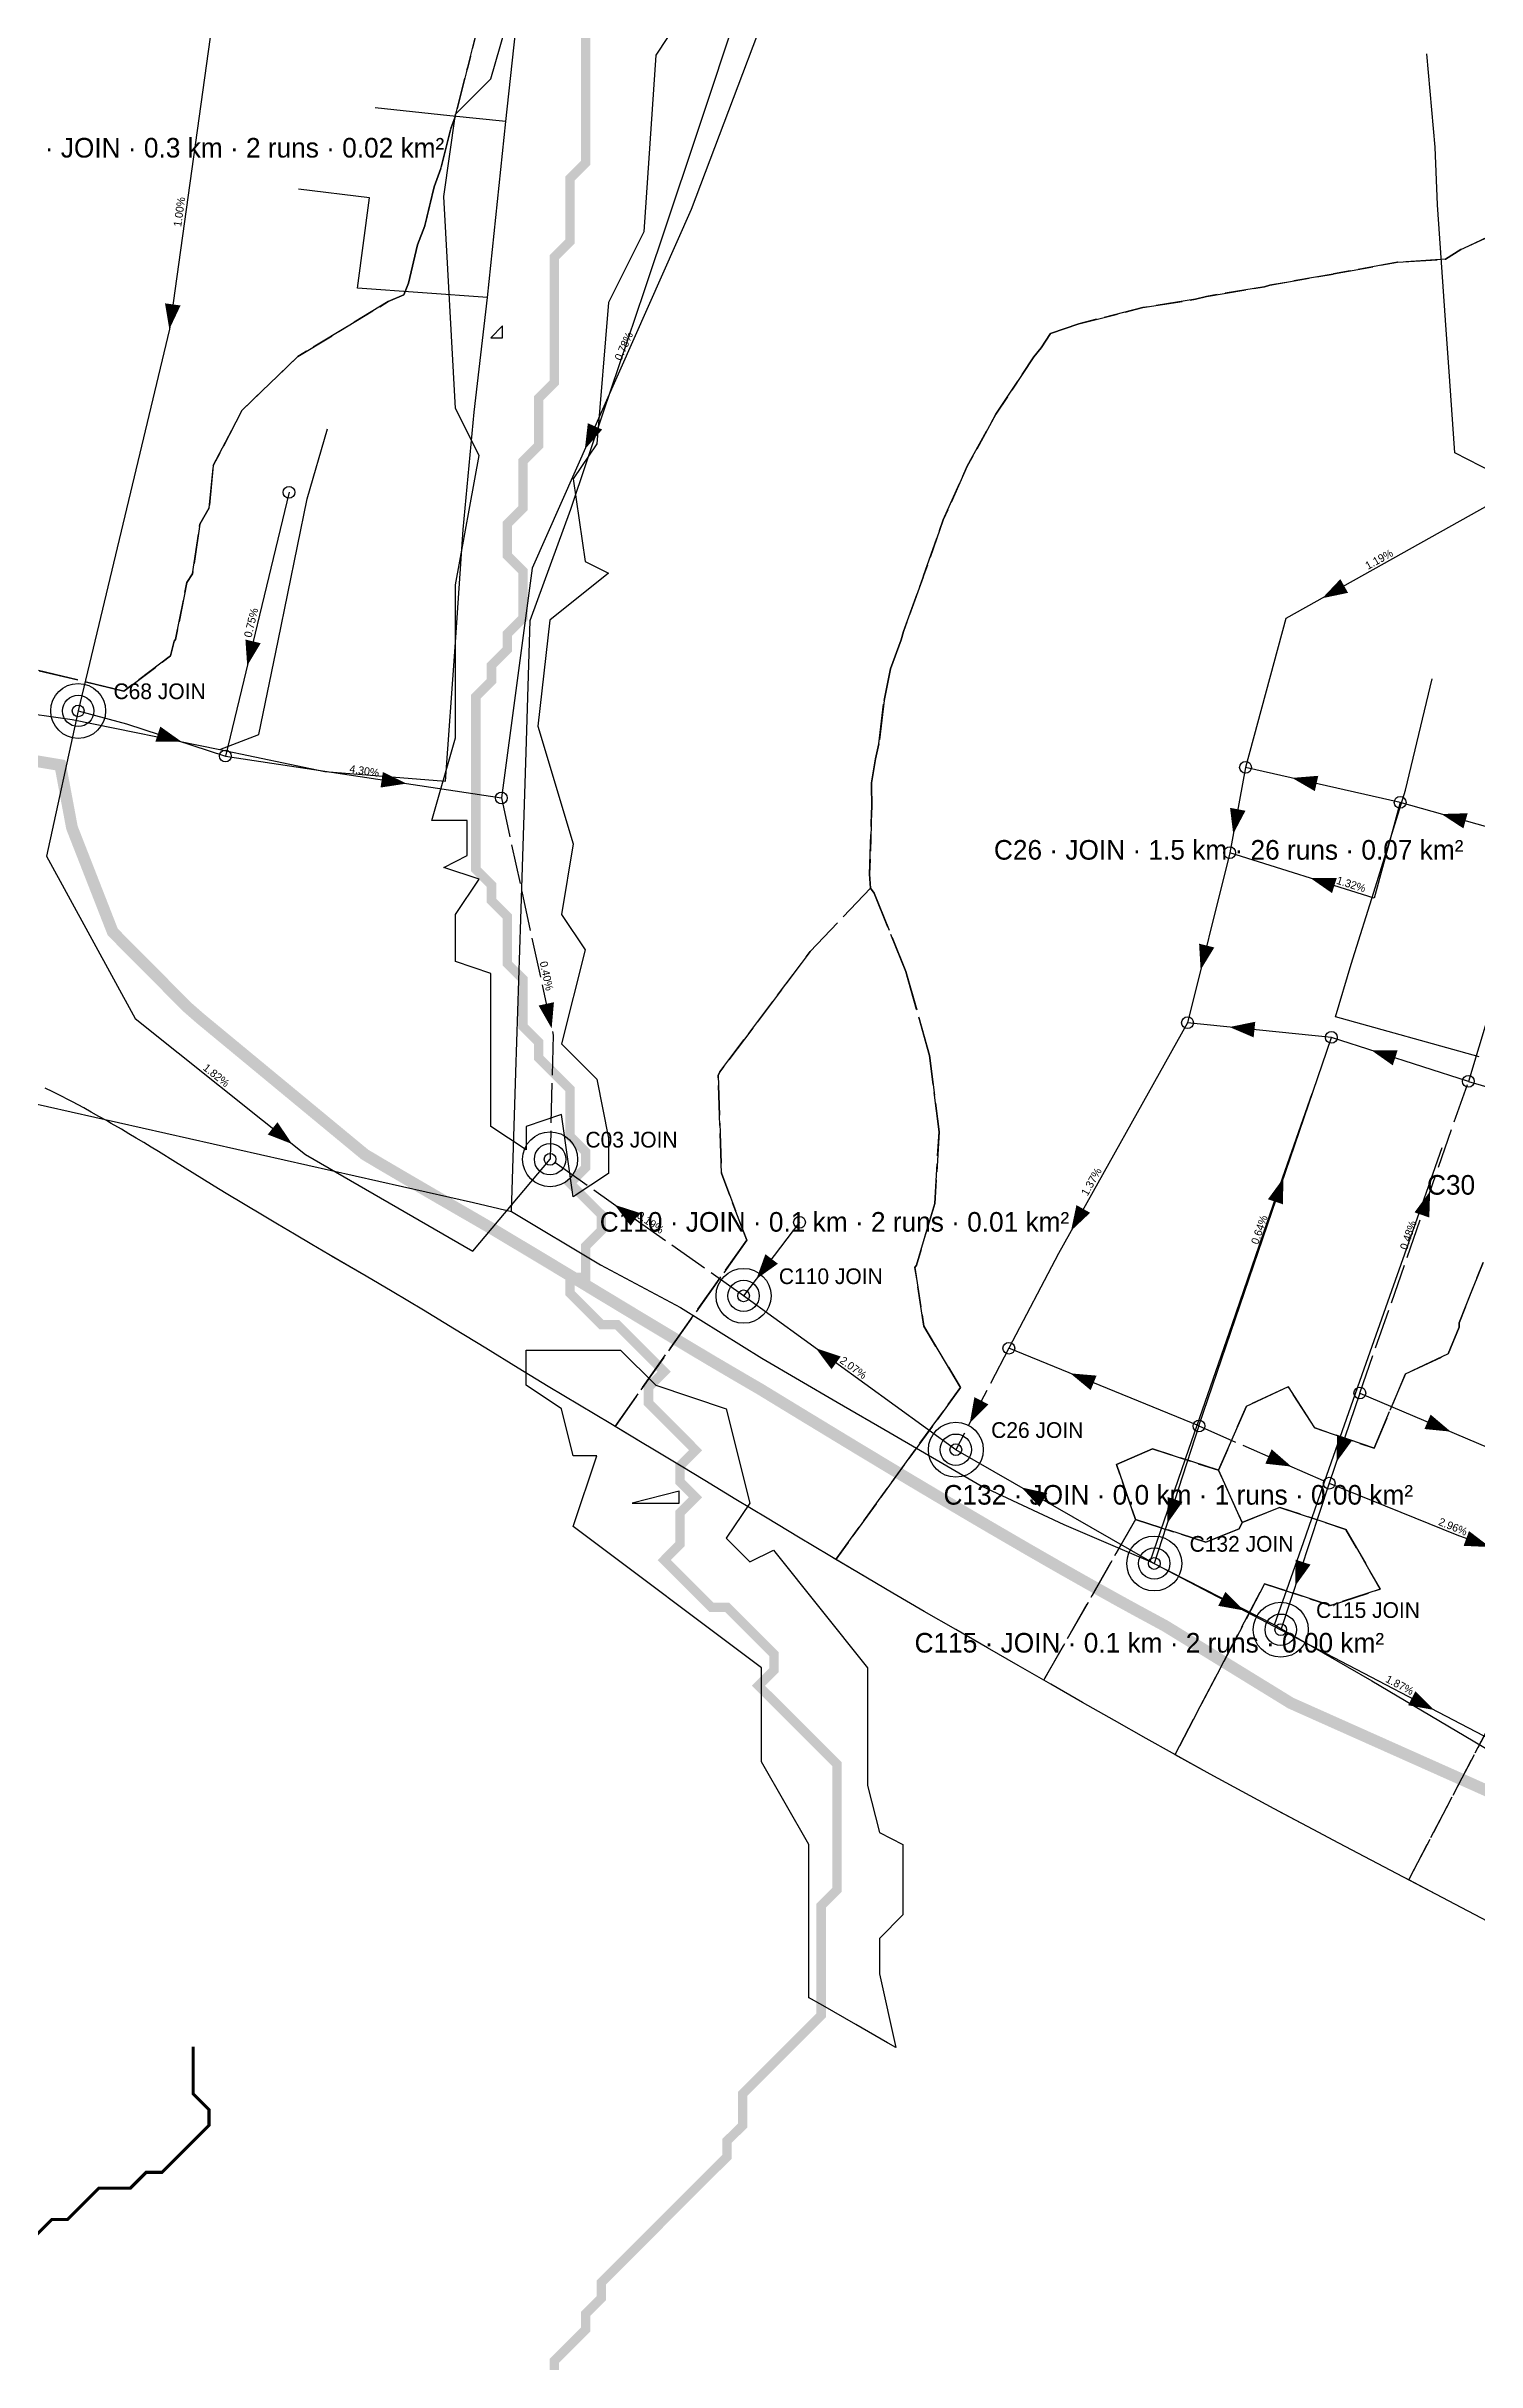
# Model space of a CAD drawing. Header units: metres. Extents: x 442821 to 452274, y 2561971 to 2571293.
# Drawn here: x 450447 to 450811, y 2567172 to 2567762 of the extents above; entities that cross this region are included whole.
import ezdxf
from ezdxf.enums import TextEntityAlignment as Align

# ---------------------------------------------------------------- set-up
doc = ezdxf.new("R2010")
doc.units = ezdxf.units.M
doc.header["$LTSCALE"] = 8
doc.linetypes.add('DASHED', pattern=[1.524, 1.27, -0.254])
for name, color, linetype in [('A_ARROWS', 7, 'Continuous'), ('A_BUILT_2006', 252, 'Continuous'), ('A_CATCH_LABEL', 7, 'Continuous'), ('A_CATCHMENTS', 7, 'Continuous'), ('A_ENVELOPE', 3, 'Continuous'), ('A_GRADIENT', 8, 'Continuous'), ('A_JUNCTIONS', 8, 'Continuous'), ('A_MAIN_PIPE', 5, 'Continuous'), ('A_OUTLET_LABEL', 7, 'Continuous'), ('A_OUTLETS', 7, 'Continuous'), ('A_RUNS', 7, 'Continuous'), ('A_STREAMS', 5, 'Continuous'), ('A_WADI', 4, 'Continuous')]:
    doc.layers.add(name, color=color, linetype=linetype)

msp = doc.modelspace()

# ---------------------------------------------------------------- linework, layer by layer
at = {"layer": 'A_ARROWS', "color": 4}
for points in [[(450477.87, 2567690.17), (450476.77, 2567696.78), (450480.73, 2567696.23)], [(450732.18, 2567385.82), (450732.26, 2567392.52), (450736.06, 2567391.29)]]:
    msp.add_solid(points, dxfattribs=at)
at = {"layer": 'A_ARROWS', "color": 2}
for points in [[(450583.75, 2567659.57), (450584.51, 2567666.23), (450588.17, 2567664.61)], [(450497.71, 2567604.4), (450497.26, 2567611.09), (450501.15, 2567610.15)], [(450481.03, 2567585.02), (450474.33, 2567585.1), (450475.57, 2567588.9)], [(450538.32, 2567574.38), (450531.69, 2567573.37), (450532.29, 2567577.32)], [(450575.29, 2567511.98), (450571.97, 2567517.8), (450575.88, 2567518.65)], [(450509.18, 2567482.5), (450502.94, 2567484.94), (450505.43, 2567488.06)], [(450591.35, 2567467), (450597.73, 2567464.95), (450595.42, 2567461.68)], [(450764.77, 2567369.86), (450764.88, 2567376.56), (450768.68, 2567375.31)], [(450751.74, 2567363.62), (450745.14, 2567364.81), (450747, 2567368.36)]]:
    msp.add_solid(points, dxfattribs=at)
at = {"layer": 'A_ARROWS', "color": 3}
for points in [[(450771.67, 2567621.62), (450776.28, 2567626.49), (450778.23, 2567623)], [(450763.97, 2567575.82), (450770.65, 2567576.36), (450769.77, 2567572.46)], [(450748.97, 2567561.53), (450748.17, 2567568.19), (450752.1, 2567567.46)], [(450802.02, 2567566.62), (450808.72, 2567566.81), (450807.63, 2567562.96)], [(450768.65, 2567550.29), (450775.35, 2567550.27), (450774.15, 2567546.46)], [(450740.67, 2567526.88), (450740.28, 2567533.57), (450744.16, 2567532.61)], [(450748.02, 2567512.33), (450754.59, 2567513.67), (450754.18, 2567509.69)], [(450784.15, 2567506.42), (450790.86, 2567506.37), (450789.64, 2567502.56)], [(450761.79, 2567473.85), (450761.62, 2567467.15), (450757.83, 2567468.44)], [(450799.16, 2567470.48), (450798.94, 2567463.78), (450795.17, 2567465.09)], [(450707.64, 2567460.38), (450709.02, 2567466.94), (450712.51, 2567464.99)], [(450707.48, 2567424.05), (450714.16, 2567423.48), (450712.65, 2567419.78)], [(450681.84, 2567411.4), (450683.03, 2567418), (450686.58, 2567416.15)], [(450695.04, 2567394.98), (450701.59, 2567393.52), (450699.59, 2567390.05)]]:
    msp.add_solid(points, dxfattribs=at)
at = {"layer": 'A_ARROWS', "color": 1}
for points in [[(450627.48, 2567448.12), (450629.76, 2567454.43), (450632.95, 2567452)], [(450642.6, 2567430.48), (450648.95, 2567428.34), (450646.61, 2567425.1)], [(450804.39, 2567409.21), (450797.71, 2567409.87), (450799.28, 2567413.55)], [(450763.83, 2567400.29), (450757.16, 2567401.03), (450758.77, 2567404.69)], [(450775.28, 2567401.46), (450775.44, 2567408.17), (450779.23, 2567406.88)], [(450814.39, 2567379.79), (450807.69, 2567380.1), (450809.06, 2567383.86)], [(450800.14, 2567338.27), (450793.55, 2567339.46), (450795.4, 2567343.01)]]:
    msp.add_solid(points, dxfattribs=at)
at = {"layer": 'A_BUILT_2006', "color": 252}
for points in [[(450614.05, 2567745.25), (450629.43, 2567791.63)], [(450563.62, 2567743.16), (450567.33, 2567777.62)], [(450800.43, 2567736.58), (450798.34, 2567760.36)], [(450549.31, 2567744.55), (450530.33, 2567746.64)], [(450563.62, 2567743.16), (450549.31, 2567744.55)], [(450558.96, 2567698.29), (450563.62, 2567743.16)], [(450598.92, 2567700.09), (450611.52, 2567737.63), (450614.05, 2567745.25)], [(448909.88, 2567734.52), (449242.47, 2567681.75), (449797.56, 2567563.21), (450151.84, 2567525.63), (450277.59, 2567501.59), (450351.46, 2567477.13), (450410.56, 2567500.21), (450555.37, 2567467.62), (450565.02, 2567465.34)], [(450801.04, 2567721.92), (450800.43, 2567736.58)], [(450528.87, 2567723.69), (450510.81, 2567725.91)], [(450525.82, 2567700.67), (450528.87, 2567723.69)], [(450803.06, 2567692.45), (450801.04, 2567721.92)], [(450558.96, 2567698.29), (450525.82, 2567700.67)], [(450588.34, 2567668.59), (450598.92, 2567700.09)], [(450555.58, 2567669.02), (450558.96, 2567698.29)], [(450804.14, 2567676.97), (450803.06, 2567692.45)], [(450805.42, 2567658.65), (450804.14, 2567676.97)], [(450513.02, 2567646.95), (450518.18, 2567664.83)], [(450552.74, 2567639.11), (450555.58, 2567669.02)], [(450580.2, 2567644.33), (450588.34, 2567668.59)], [(450825.32, 2567648.46), (450805.42, 2567658.65)], [(450505.6, 2567610.77), (450513.02, 2567646.95)], [(450569.85, 2567615.93), (450580.2, 2567644.33)], [(450550.71, 2567609.16), (450552.74, 2567639.11)], [(450500.66, 2567586.85), (450505.6, 2567610.77)], [(450568.77, 2567582.35), (450569.85, 2567615.93)], [(450548.24, 2567574.99), (450550.71, 2567609.16)], [(450792.89, 2567572.73), (450799.64, 2567601.11)], [(450406.37, 2567597.31), (450453.15, 2567590.74)], [(450453.15, 2567590.74), (450490.76, 2567583.09)], [(450490.76, 2567583.09), (450500.66, 2567586.85)], [(450490.76, 2567583.09), (450517.51, 2567577.44)], [(450567.41, 2567539.8), (450568.77, 2567582.35)], [(450517.51, 2567577.44), (450548.24, 2567574.99)], [(450785.24, 2567548.02), (450792.89, 2567572.73), (450792.89, 2567572.73)], [(450779.03, 2567528.39), (450785.24, 2567548.02)], [(450566.16, 2567500.71), (450567.41, 2567539.8)], [(450775, 2567514.96), (450779.03, 2567528.39)], [(450811.62, 2567504.75), (450775, 2567514.96)], [(450565.02, 2567465.34), (450566.16, 2567500.71)], [(450761.63, 2567474.08), (450761.63, 2567474.08), (450769.09, 2567495.42)], [(450793.64, 2567457.17), (450802.2, 2567481.61)], [(450756.71, 2567459.76), (450761.63, 2567474.08)], [(450565.02, 2567465.34), (450587.75, 2567451.76)], [(450748.72, 2567436.55), (450756.71, 2567459.76)], [(450789.38, 2567445.21), (450793.64, 2567457.17)], [(450587.75, 2567451.76), (450608.13, 2567440.84)], [(450782.33, 2567425.21), (450789.38, 2567445.21)], [(450608.13, 2567440.84), (450628.82, 2567427.9)], [(450737.7, 2567404.73), (450748.72, 2567436.55)], [(450628.82, 2567427.9), (450648.03, 2567416.74)], [(450773.4, 2567399.85), (450782.33, 2567425.21)], [(450648.03, 2567416.74), (450661.59, 2567408.87)], [(450661.59, 2567408.87), (450684.78, 2567395.35)], [(450727.8, 2567376.11), (450737.7, 2567404.73)], [(450766.87, 2567380.95), (450773.4, 2567399.85)], [(450684.78, 2567395.35), (450705.81, 2567385.5)], [(450705.81, 2567385.5), (450727.8, 2567376.11)], [(450759.5, 2567359.94), (450766.87, 2567380.95)], [(450727.8, 2567376.11), (450759.5, 2567359.94)], [(450759.5, 2567359.94), (450784.33, 2567345.73)], [(450784.33, 2567345.73), (450818.87, 2567325.23)]]:
    msp.add_lwpolyline(points, dxfattribs=at)
at = {"layer": 'A_CATCHMENTS', "color": 2, "linetype": 'DASHED'}
for points in [[(450397.23, 2567614.47), (450466.31, 2567597.97), (450478.2, 2567606.94), (450479.13, 2567610.64), (450479.48, 2567611.13), (450482.35, 2567625.59), (450483.81, 2567627.86), (450485.66, 2567640.53), (450488.05, 2567644.63), (450489.08, 2567655.44), (450496.34, 2567669.43), (450510.65, 2567683.26), (450533.65, 2567697.25), (450537.66, 2567698.98), (450538.79, 2567701.96), (450541.09, 2567711.66), (450542.94, 2567716.56), (450545.34, 2567726.51), (450547.09, 2567731.17), (450549.59, 2567741.36), (450550.71, 2567744.35), (450553.65, 2567756.23), (450553.92, 2567756.96), (450557.59, 2567771.64)], [(450818.31, 2567715.74), (450807.01, 2567710.51), (450803.11, 2567708.05), (450790.8, 2567707.26), (450774.53, 2567704.26), (450774.44, 2567704.23), (450758.28, 2567701.41), (450756.92, 2567701.02), (450742.13, 2567698.56), (450739.4, 2567697.83), (450725.97, 2567695.69), (450709.61, 2567691.56), (450702.39, 2567689.09), (450700.02, 2567685.48), (450698.17, 2567683.11), (450688.5, 2567668.51), (450681.22, 2567655.29), (450675.08, 2567641.56), (450670.08, 2567627.34), (450669.98, 2567626.96), (450664.97, 2567613.15), (450664.39, 2567611.02), (450661.63, 2567603.64), (450660.01, 2567595.59), (450658.7, 2567584.51), (450657.79, 2567580.72), (450656.82, 2567574.57), (450656.87, 2567567.91), (450656.8, 2567567.32), (450656.33, 2567551.27), (450656.53, 2567547.76), (450641.19, 2567531.54), (450618.18, 2567500.95), (450617.7, 2567499.99), (450618.55, 2567475.05), (450624.99, 2567458.01), (450591.44, 2567410.5), (450590.35, 2567411.15), (450582.37, 2567415.94), (450574.4, 2567420.75), (450566.78, 2567425.38), (450558.51, 2567430.45), (450550.57, 2567435.31), (450542.62, 2567440.16), (450534.64, 2567444.95), (450528.02, 2567448.86), (450518.52, 2567454.33), (450514.15, 2567456.92), (450509.8, 2567459.51), (450505.44, 2567462.1), (450502.01, 2567464.14), (450496.73, 2567467.29), (450492.38, 2567469.9), (450489.26, 2567471.8), (450483.72, 2567475.22), (450479.41, 2567477.91), (450475.12, 2567480.61), (450473.23, 2567481.75), (450471.34, 2567482.89), (450469.44, 2567484.02), (450467.55, 2567485.14), (450465.65, 2567486.26), (450463.03, 2567487.78), (450461.83, 2567488.48), (450459.91, 2567489.56), (450457.98, 2567490.64), (450456.05, 2567491.7), (450453.17, 2567493.25), (450452.16, 2567493.78), (450450.2, 2567494.8), (450448.22, 2567495.78), (450446.22, 2567496.71)], [(450817.07, 2567282.66), (450808.84, 2567287), (450800.6, 2567291.33), (450793.69, 2567294.96), (450816.03, 2567337.61)]]:
    msp.add_lwpolyline(points, dxfattribs=at)
at = {"layer": 'A_CATCHMENTS', "color": 4, "linetype": 'DASHED'}
msp.add_lwpolyline([(450557.59, 2567771.64), (450553.92, 2567756.96), (450553.65, 2567756.23), (450550.71, 2567744.35), (450549.59, 2567741.36), (450547.09, 2567731.17), (450545.34, 2567726.51), (450542.94, 2567716.56), (450541.09, 2567711.66), (450538.79, 2567701.96), (450537.66, 2567698.98), (450533.65, 2567697.25), (450510.65, 2567683.26), (450496.34, 2567669.43), (450489.08, 2567655.44), (450488.05, 2567644.63), (450485.66, 2567640.53), (450483.81, 2567627.86), (450482.35, 2567625.59), (450479.48, 2567611.13), (450479.13, 2567610.64), (450478.2, 2567606.94), (450466.31, 2567597.97), (450397.23, 2567614.47)], dxfattribs=at)
at = {"layer": 'A_CATCHMENTS', "color": 3, "linetype": 'DASHED'}
msp.add_lwpolyline([(450812.65, 2567452.35), (450806.51, 2567436.96), (450806.58, 2567435.82), (450803.77, 2567429), (450792.88, 2567423.9), (450784.85, 2567405), (450769.73, 2567410.14), (450762.99, 2567420.62), (450752.39, 2567415.73), (450745.19, 2567399.36), (450728.44, 2567404.81), (450719.21, 2567400.81), (450724.09, 2567386.84), (450700.69, 2567345.88), (450694.19, 2567349.62), (450686.39, 2567354.1), (450678.32, 2567358.74), (450670.26, 2567363.39), (450662.21, 2567368.07), (450651.61, 2567374.29), (450647.69, 2567376.62), (450679.46, 2567420.45), (450670.17, 2567436.09), (450667.86, 2567451.05), (450668.23, 2567451.67), (450668.23, 2567451.67), (450672.91, 2567467.32), (450674.03, 2567485.59), (450671.57, 2567505.05), (450665.57, 2567526.48), (450657.44, 2567546.45), (450656.53, 2567547.76), (450656.33, 2567551.27), (450656.8, 2567567.32), (450656.87, 2567567.91), (450656.82, 2567574.57), (450657.79, 2567580.72), (450658.7, 2567584.51), (450660.01, 2567595.59), (450661.63, 2567603.64), (450664.39, 2567611.02), (450664.97, 2567613.15), (450669.98, 2567626.96), (450670.08, 2567627.34), (450675.08, 2567641.56), (450681.22, 2567655.29), (450688.5, 2567668.51), (450698.17, 2567683.11), (450700.02, 2567685.48), (450702.39, 2567689.09), (450709.61, 2567691.56), (450725.97, 2567695.69), (450739.4, 2567697.83), (450742.13, 2567698.56), (450756.92, 2567701.02), (450758.28, 2567701.41), (450774.44, 2567704.23), (450774.53, 2567704.26), (450790.8, 2567707.26), (450803.11, 2567708.05), (450807.01, 2567710.51), (450818.31, 2567715.74)], dxfattribs=at)
at = {"layer": 'A_CATCHMENTS', "color": 1, "linetype": 'DASHED'}
msp.add_lwpolyline([(450624.99, 2567458.01), (450618.55, 2567475.05), (450617.7, 2567499.99), (450618.18, 2567500.95), (450641.19, 2567531.54), (450656.53, 2567547.76), (450657.44, 2567546.45), (450665.57, 2567526.48), (450671.57, 2567505.05), (450674.03, 2567485.59), (450672.91, 2567467.32), (450668.23, 2567451.67), (450667.86, 2567451.05), (450670.17, 2567436.09), (450679.46, 2567420.45), (450647.69, 2567376.62), (450646.17, 2567377.52), (450638.19, 2567382.3), (450630.21, 2567387.11), (450622.25, 2567391.93), (450614.29, 2567396.75), (450608.27, 2567400.38), (450601.06, 2567404.72), (450598.34, 2567406.36), (450591.44, 2567410.5), (450624.99, 2567458.01)], close=True, dxfattribs=at)
msp.add_lwpolyline([(450816.03, 2567337.61), (450793.69, 2567294.96), (450792.36, 2567295.66), (450784.11, 2567299.98), (450775.88, 2567304.32), (450769.33, 2567307.79), (450759.44, 2567313.07), (450751.24, 2567317.49), (450743.07, 2567321.94), (450734.14, 2567326.88), (450756.96, 2567370.44), (450773.75, 2567364.89), (450786.42, 2567369.03), (450777.68, 2567384.3), (450777.68, 2567384.3), (450760.82, 2567389.88), (450751.29, 2567386.06), (450745.19, 2567399.36), (450752.39, 2567415.73), (450762.99, 2567420.62), (450769.73, 2567410.14), (450784.85, 2567405), (450792.88, 2567423.9), (450803.77, 2567429), (450806.58, 2567435.82), (450806.51, 2567436.96), (450812.65, 2567452.35)], dxfattribs=at)
at = {"layer": 'A_CATCHMENTS', "color": 4, "linetype": 'DASHED'}
msp.add_lwpolyline([(450719.21, 2567400.81), (450728.44, 2567404.81), (450745.19, 2567399.36), (450751.29, 2567386.06), (450750.53, 2567384.46), (450741.97, 2567381.03), (450724.09, 2567386.84), (450719.21, 2567400.81)], close=True, dxfattribs=at)
at = {"layer": 'A_CATCHMENTS', "color": 2, "linetype": 'DASHED'}
msp.add_lwpolyline([(450724.09, 2567386.84), (450741.97, 2567381.03), (450750.53, 2567384.46), (450751.29, 2567386.06), (450760.82, 2567389.88), (450777.68, 2567384.3), (450786.42, 2567369.03), (450773.75, 2567364.89), (450756.96, 2567370.44), (450734.14, 2567326.88), (450733.5, 2567327.23), (450726.8, 2567330.99), (450718.7, 2567335.58), (450710.61, 2567340.19), (450702.54, 2567344.82), (450700.69, 2567345.88), (450724.09, 2567386.84)], close=True, dxfattribs=at)
at = {"layer": 'A_ENVELOPE', "color": 3}
msp.add_lwpolyline([(450817.07, 2567282.66), (450808.84, 2567287), (450800.6, 2567291.33), (450792.36, 2567295.66), (450784.11, 2567299.98), (450775.88, 2567304.32), (450769.33, 2567307.79), (450759.44, 2567313.07), (450751.24, 2567317.49), (450743.07, 2567321.94), (450733.5, 2567327.23), (450726.8, 2567330.99), (450718.7, 2567335.58), (450710.61, 2567340.19), (450702.54, 2567344.82), (450694.19, 2567349.62), (450686.39, 2567354.1), (450678.32, 2567358.74), (450670.26, 2567363.39), (450662.21, 2567368.07), (450651.61, 2567374.29), (450646.17, 2567377.52), (450638.19, 2567382.3), (450630.21, 2567387.11), (450622.25, 2567391.93), (450614.29, 2567396.75), (450608.27, 2567400.38), (450601.06, 2567404.72), (450598.34, 2567406.36), (450590.35, 2567411.15), (450582.37, 2567415.94), (450574.4, 2567420.75), (450566.78, 2567425.38), (450558.51, 2567430.45), (450550.57, 2567435.31), (450542.62, 2567440.16), (450534.64, 2567444.95), (450528.02, 2567448.86), (450518.52, 2567454.33), (450514.15, 2567456.92), (450509.8, 2567459.51), (450505.44, 2567462.1), (450502.01, 2567464.14), (450496.73, 2567467.29), (450492.38, 2567469.9), (450489.26, 2567471.8), (450483.72, 2567475.22), (450479.41, 2567477.91), (450475.12, 2567480.61), (450473.23, 2567481.75), (450471.34, 2567482.89), (450469.44, 2567484.02), (450467.55, 2567485.14), (450465.65, 2567486.26), (450463.03, 2567487.78), (450461.83, 2567488.48), (450459.91, 2567489.56), (450457.98, 2567490.64), (450456.05, 2567491.7), (450453.17, 2567493.25), (450452.16, 2567493.78), (450450.2, 2567494.8), (450448.22, 2567495.78), (450446.22, 2567496.71)], dxfattribs=at)
at = {"layer": 'A_JUNCTIONS'}
for centre in [(450508.37, 2567648.62), (450454.64, 2567592.9), (450492.16, 2567581.4), (450752.11, 2567578.51), (450562.49, 2567570.71), (450791.51, 2567569.58), (450748.09, 2567556.76), (450737.33, 2567513.42), (450774, 2567509.68), (450808.91, 2567498.48), (450574.9, 2567478.62), (450638.46, 2567462.55), (450624.2, 2567443.81), (450691.8, 2567430.46), (450781.25, 2567419.04), (450740.25, 2567410.65), (450678.29, 2567404.6), (450773.44, 2567396.06), (450728.86, 2567375.6), (450761.09, 2567358.72)]:
    msp.add_circle(centre, 1.5, dxfattribs=at)
at = {"layer": 'A_MAIN_PIPE', "color": 5, "const_width": 3}
msp.add_lwpolyline([(450836.27, 2567307.58), (450763.65, 2567340.01), (450731.6, 2567359.71), (450724.57, 2567363.51), (450719.94, 2567366.05), (450712.25, 2567370.33), (450704.59, 2567374.66), (450696.96, 2567379.04), (450687.25, 2567384.69), (450681.71, 2567387.94), (450674.1, 2567392.45), (450666.5, 2567396.97), (450658.91, 2567401.53), (450651.33, 2567406.1), (450643.76, 2567410.7), (450639.72, 2567413.15), (450628.47, 2567420.01), (450624.9, 2567422.09), (450621.48, 2567424.09), (450618.08, 2567426.09), (450616.93, 2567426.76), (450615.79, 2567427.44), (450611.32, 2567430.1), (450607.75, 2567432.24), (450604.53, 2567434.17), (450601.12, 2567436.22), (450597.74, 2567438.25), (450594.32, 2567440.32), (450590.92, 2567442.37), (450587.96, 2567444.15), (450584.13, 2567446.48), (450580.71, 2567448.55), (450578.54, 2567449.86), (450573.86, 2567452.68), (450570.43, 2567454.74), (450567, 2567456.79), (450563.58, 2567458.84), (450560.08, 2567460.94), (450559.74, 2567461.13), (450554.21, 2567464.34), (450552.05, 2567465.58), (450544.38, 2567470.03), (450536.74, 2567474.49), (450531.83, 2567477.37), (450527.69, 2567479.83), (450512.08, 2567492.74), (450485.73, 2567514.53), (450482.44, 2567517.41), (450463.46, 2567536.53), (450453.06, 2567563.14), (450450.08, 2567579.08), (450396.66, 2567588.02)], dxfattribs=at)
at = {"layer": 'A_OUTLETS', "color": 5}
for centre, radius in [((450454.64, 2567592.9), 7), ((450454.64, 2567592.9), 4), ((450574.9, 2567478.62), 7), ((450574.9, 2567478.62), 4), ((450624.2, 2567443.81), 7), ((450624.2, 2567443.81), 4), ((450678.29, 2567404.6), 7), ((450678.29, 2567404.6), 4), ((450728.86, 2567375.6), 7), ((450728.86, 2567375.6), 4), ((450761.09, 2567358.72), 7), ((450761.09, 2567358.72), 4)]:
    msp.add_circle(centre, radius, dxfattribs=at)
at = {"layer": 'A_RUNS', "color": 4}
for points in [[(450497.28, 2567848.96), (450491.05, 2567784.87), (450477.87, 2567690.16), (450454.64, 2567592.9)], [(450740.25, 2567410.65), (450728.86, 2567375.6)]]:
    msp.add_lwpolyline(points, dxfattribs=at)
at = {"layer": 'A_RUNS', "color": 2}
for points in [[(450639.61, 2567796.93), (450610.84, 2567720.72), (450570.33, 2567629.29), (450562.49, 2567570.71)], [(450508.37, 2567648.62), (450492.16, 2567581.4)], [(450454.64, 2567592.9), (450446.55, 2567555.85), (450469.13, 2567514.53), (450512.56, 2567479.8), (450555.17, 2567455.16), (450574.9, 2567478.62)], [(450454.64, 2567592.9), (450466.94, 2567589.61), (450492.16, 2567581.4)], [(450492.16, 2567581.4), (450562.49, 2567570.71)], [(450773.44, 2567396.06), (450761.09, 2567358.72)], [(450728.86, 2567375.6), (450761.09, 2567358.72)]]:
    msp.add_lwpolyline(points, dxfattribs=at)
at = {"layer": 'A_RUNS', "color": 3}
for points in [[(450848.12, 2567644.47), (450823.84, 2567650.82), (450762.39, 2567616.43), (450752.11, 2567578.51)], [(450752.11, 2567578.51), (450748.09, 2567556.76)], [(450791.51, 2567569.58), (450752.11, 2567578.51)], [(450791.51, 2567569.58), (450784.89, 2567545.17), (450748.09, 2567556.76)], [(450827.41, 2567559.46), (450791.51, 2567569.58)], [(450748.09, 2567556.76), (450737.33, 2567513.42)], [(450824.51, 2567550.07), (450808.91, 2567498.48)], [(450737.33, 2567513.42), (450704.41, 2567454.62), (450691.8, 2567430.46)], [(450774, 2567509.68), (450737.33, 2567513.42)], [(450740.25, 2567410.65), (450774, 2567509.68)], [(450808.91, 2567498.48), (450774, 2567509.68)], [(450740.25, 2567410.65), (450691.8, 2567430.46)], [(450728.86, 2567375.6), (450727.74, 2567376.19), (450678.29, 2567404.6)]]:
    msp.add_lwpolyline(points, dxfattribs=at)
at = {"layer": 'A_RUNS', "color": 2, "linetype": 'DASHED'}
for points in [[(450562.49, 2567570.71), (450575.67, 2567510.23), (450574.9, 2567478.62)], [(450624.2, 2567443.81), (450574.9, 2567478.62)]]:
    msp.add_lwpolyline(points, dxfattribs=at)
at = {"layer": 'A_RUNS', "color": 3, "linetype": 'DASHED'}
for points in [[(450781.25, 2567419.04), (450808.91, 2567498.48)], [(450691.8, 2567430.46), (450678.29, 2567404.6)]]:
    msp.add_lwpolyline(points, dxfattribs=at)
at = {"layer": 'A_RUNS', "color": 1, "linetype": 'DASHED'}
for points in [[(450808.91, 2567498.48), (450846.26, 2567487.48)], [(450740.25, 2567410.65), (450773.44, 2567396.06)]]:
    msp.add_lwpolyline(points, dxfattribs=at)
at = {"layer": 'A_RUNS', "color": 1}
for points in [[(450638.46, 2567462.55), (450624.2, 2567443.81)], [(450678.29, 2567404.6), (450624.2, 2567443.81)], [(450781.25, 2567419.04), (450773.44, 2567396.06)], [(450781.25, 2567419.04), (450813.68, 2567405.27)], [(450773.44, 2567396.06), (450805.97, 2567382.86), (450835.74, 2567372.03)], [(450761.09, 2567358.72), (450820.28, 2567327.72)]]:
    msp.add_lwpolyline(points, dxfattribs=at)
at = {"layer": 'A_STREAMS', "color": 5}
for points, const_width in [([(450583.97, 2567764.59), (450583.97, 2567760.59), (450583.97, 2567756.59), (450583.97, 2567752.59), (450583.97, 2567748.58), (450583.97, 2567744.58), (450583.97, 2567740.58), (450583.97, 2567736.58), (450583.97, 2567732.58), (450579.97, 2567728.58), (450579.97, 2567724.58), (450579.97, 2567720.57), (450579.97, 2567716.57), (450579.97, 2567712.57), (450575.97, 2567708.57), (450575.97, 2567704.57), (450575.97, 2567700.57), (450575.97, 2567696.57), (450575.97, 2567692.56), (450575.97, 2567688.56), (450575.97, 2567684.56), (450575.97, 2567680.56), (450575.97, 2567676.56), (450571.97, 2567672.56), (450571.97, 2567668.56), (450571.97, 2567664.56), (450571.97, 2567660.55), (450567.97, 2567656.55), (450567.97, 2567652.55), (450567.97, 2567648.55), (450567.97, 2567644.55), (450563.97, 2567640.55), (450563.97, 2567636.55), (450563.97, 2567632.54), (450567.97, 2567628.54), (450567.97, 2567624.54), (450567.97, 2567620.54), (450567.97, 2567616.54), (450563.97, 2567612.54), (450563.97, 2567608.54), (450559.97, 2567604.53), (450559.97, 2567600.53), (450555.97, 2567596.53), (450555.97, 2567592.53), (450555.97, 2567588.53), (450555.97, 2567584.53), (450555.97, 2567580.53), (450555.97, 2567576.52), (450555.97, 2567572.52), (450555.97, 2567568.52), (450555.97, 2567564.52), (450555.97, 2567560.52), (450555.97, 2567556.52), (450555.97, 2567552.52), (450559.97, 2567548.51), (450559.97, 2567544.51), (450563.97, 2567540.51), (450563.97, 2567536.51), (450563.97, 2567532.51), (450563.97, 2567528.51), (450567.97, 2567524.51), (450567.97, 2567520.5), (450567.97, 2567516.5), (450567.97, 2567512.5), (450571.97, 2567508.5), (450571.97, 2567504.5), (450575.97, 2567500.5), (450579.97, 2567496.5), (450579.97, 2567492.5), (450579.97, 2567488.49), (450579.97, 2567484.49), (450583.97, 2567480.49), (450583.97, 2567476.49), (450579.97, 2567472.49), (450583.97, 2567468.49), (450587.97, 2567464.49), (450587.97, 2567460.48), (450583.97, 2567456.48), (450583.97, 2567452.48), (450583.97, 2567448.48), (450579.97, 2567448.48), (450579.97, 2567444.48), (450583.97, 2567440.48), (450587.97, 2567436.48), (450591.97, 2567436.48), (450595.97, 2567432.47), (450599.97, 2567428.47), (450603.97, 2567424.47), (450599.97, 2567420.47), (450599.97, 2567416.47), (450603.97, 2567412.47), (450607.97, 2567408.47), (450611.97, 2567404.46), (450607.97, 2567400.46), (450607.97, 2567396.46), (450611.97, 2567392.46), (450607.97, 2567388.46), (450607.97, 2567384.46), (450607.97, 2567380.46), (450603.97, 2567376.45), (450607.97, 2567372.45), (450611.97, 2567368.45), (450615.97, 2567364.45), (450619.97, 2567364.45), (450623.98, 2567360.45), (450627.98, 2567356.45), (450631.98, 2567352.45), (450631.98, 2567348.44), (450627.98, 2567344.44), (450631.98, 2567340.44), (450635.98, 2567336.44), (450639.98, 2567332.44), (450643.98, 2567328.44), (450647.98, 2567324.44), (450647.98, 2567320.44), (450647.98, 2567316.43), (450647.98, 2567312.43), (450647.98, 2567308.43), (450647.98, 2567304.43), (450647.98, 2567300.43), (450647.98, 2567296.43), (450647.98, 2567292.43), (450643.98, 2567288.42), (450643.98, 2567284.42), (450643.98, 2567280.42), (450643.98, 2567276.42), (450643.98, 2567272.42), (450643.98, 2567268.42), (450643.98, 2567264.42), (450643.98, 2567260.41), (450639.98, 2567256.41), (450635.98, 2567252.41), (450631.98, 2567248.41), (450627.98, 2567244.41), (450623.98, 2567240.41), (450623.98, 2567236.41), (450623.98, 2567232.4), (450619.97, 2567228.4), (450619.97, 2567224.4), (450615.97, 2567220.4), (450611.97, 2567216.4), (450607.97, 2567212.4), (450603.97, 2567208.4), (450599.97, 2567204.39), (450595.97, 2567200.39), (450591.97, 2567196.39), (450587.97, 2567192.39), (450587.97, 2567188.39), (450583.97, 2567184.39), (450583.97, 2567180.39), (450579.97, 2567176.38), (450575.97, 2567172.38), (450575.97, 2567168.38)], 2.4), ([(450483.96, 2567252.41), (450483.96, 2567248.41), (450483.96, 2567244.41), (450483.96, 2567240.41), (450487.96, 2567236.41), (450487.96, 2567232.4), (450483.96, 2567228.4), (450479.96, 2567224.4), (450475.96, 2567220.4), (450471.95, 2567220.4), (450467.95, 2567216.4), (450463.95, 2567216.4), (450459.95, 2567216.4), (450455.95, 2567212.4), (450451.95, 2567208.4), (450447.95, 2567208.4), (450443.95, 2567204.39)], 0.8)]:
    msp.add_lwpolyline(points, dxfattribs=dict(at, const_width=const_width))
at = {"layer": 'A_WADI', "color": 4}
msp.add_lwpolyline([(450607.8, 2567769.01), (450601.8, 2567760.01), (450598.8, 2567715.01), (450589.8, 2567697.01), (450586.8, 2567661.01), (450580.8, 2567652.01), (450583.8, 2567631.01), (450589.8, 2567628.01), (450574.8, 2567616.01), (450571.8, 2567589.01), (450580.8, 2567559.01), (450577.8, 2567541.01), (450583.8, 2567532.01), (450577.8, 2567508.01), (450586.8, 2567499.01), (450589.8, 2567484.01), (450589.8, 2567475.01), (450580.8, 2567469.01), (450577.8, 2567490.01), (450568.8, 2567487.01), (450568.8, 2567481.01), (450559.8, 2567487.01), (450559.8, 2567526.01), (450550.8, 2567529.01), (450550.8, 2567541.01), (450556.8, 2567550.01), (450547.8, 2567553.01), (450553.8, 2567556.01), (450553.8, 2567565.01), (450544.8, 2567565.01), (450550.8, 2567586.01), (450550.8, 2567625.01), (450556.8, 2567658.01), (450550.8, 2567670.01), (450547.8, 2567724.01), (450550.8, 2567745.01), (450559.8, 2567754.01), (450565.8, 2567775.01)], dxfattribs=at)
for points in [[(450562.8, 2567688.01), (450562.8, 2567691.01), (450559.8, 2567688.01), (450562.8, 2567688.01)], [(450640.8, 2567265.01), (450640.8, 2567304.01), (450628.8, 2567325.01), (450628.8, 2567349.01), (450580.8, 2567385.01), (450586.8, 2567403.01), (450580.8, 2567403.01), (450577.8, 2567415.01), (450568.8, 2567421.01), (450568.8, 2567430.01), (450592.8, 2567430.01), (450601.8, 2567421.01), (450619.8, 2567415.01), (450625.8, 2567391.01), (450619.8, 2567382.01), (450625.8, 2567376.01), (450631.8, 2567379.01), (450655.8, 2567349.01), (450655.8, 2567319.01), (450658.8, 2567307.01), (450664.8, 2567304.01), (450664.8, 2567286.01), (450658.8, 2567280.01), (450658.8, 2567271.01), (450662.97, 2567252.24), (450661.05, 2567253.34), (450660.86, 2567253.44), (450652.78, 2567258.08), (450644.38, 2567262.9), (450640.77, 2567264.98), (450640.8, 2567265.01)], [(450607.8, 2567391.01), (450607.8, 2567394.01), (450595.8, 2567391.01), (450607.8, 2567391.01)]]:
    msp.add_lwpolyline(points, close=True, dxfattribs=at)

# ---------------------------------------------------------------- texts
at = {"layer": 'A_CATCH_LABEL', "color": 4}
for s, p in [('C68 · JOIN · 0.3 km · 2 runs · 0.02 km²', (450489.97, 2567736.44)), ('C132 · JOIN · 0.0 km · 1 runs · 0.00 km²', (450734.98, 2567393.1))]:
    msp.add_text(s, height=5, dxfattribs=at).set_placement(p, align=Align.MIDDLE_CENTER)
at = {"layer": 'A_CATCH_LABEL', "color": 3}
msp.add_text('C26 · JOIN · 1.5 km · 26 runs · 0.07 km²', height=5, dxfattribs=at).set_placement((450747.82, 2567557.49), align=Align.MIDDLE_CENTER)
at = {"layer": 'A_CATCH_LABEL', "color": 1}
for s, p in [('C30 · JOIN · 1.0 km · 24 runs · 0.03 km²', (450858.17, 2567472.1)), ('C110 · JOIN · 0.1 km · 2 runs · 0.01 km²', (450647.37, 2567462.67))]:
    msp.add_text(s, height=5, dxfattribs=at).set_placement(p, align=Align.MIDDLE_CENTER)
at = {"layer": 'A_CATCH_LABEL', "color": 2}
msp.add_text('C115 · JOIN · 0.1 km · 2 runs · 0.00 km²', height=5, dxfattribs=at).set_placement((450727.6, 2567355.39), align=Align.MIDDLE_CENTER)
at = {"layer": 'A_GRADIENT', "color": 4}
msp.add_text('1.00%', height=2, rotation=82.07393, dxfattribs=at).set_placement((450482, 2567719.88), align=Align.BOTTOM_CENTER)
at = {"layer": 'A_GRADIENT', "color": 2}
for s, rotation, p in [('0.78%', 66.1007, (450595.12, 2567685.22)), ('0.75%', 76.44581, (450500.26, 2567615.01)), ('4.30%', -8.63917, (450527.33, 2567576.05)), ('0.40%', -77.71254, (450572.45, 2567525.02)), ('1.82%', -38.65387, (450488.84, 2567498.77)), ('0.19%', 324.77822, (450599.55, 2567461.22))]:
    msp.add_text(s, height=2, rotation=rotation, dxfattribs=at).set_placement(p, align=Align.BOTTOM_CENTER)
at = {"layer": 'A_GRADIENT', "color": 3}
for s, rotation, p in [('1.19%', 29.23, (450786.92, 2567630.16)), ('1.32%', 342.51547, (450778.55, 2567547.17)), ('1.37%', 60.759, (450714.22, 2567472.13)), ('0.64%', 71.18247, (450757.13, 2567460.16)), ('0.48%', 70.80059, (450795.08, 2567458.76))]:
    msp.add_text(s, height=2, rotation=rotation, dxfattribs=at).set_placement(p, align=Align.BOTTOM_CENTER)
at = {"layer": 'A_GRADIENT', "color": 1}
for s, rotation, p in [('2.07%', 324.06323, (450651.25, 2567424.21)), ('2.96%', -22.09248, (450804.38, 2567383.5)), ('1.87%', -27.64313, (450790.68, 2567343.22))]:
    msp.add_text(s, height=2, rotation=rotation, dxfattribs=at).set_placement(p, align=Align.BOTTOM_CENTER)
at = {"layer": 'A_OUTLET_LABEL', "color": 5}
for s, p in [('C68 JOIN', (450463.64, 2567595.9)), ('C03 JOIN', (450583.9, 2567481.62)), ('C110 JOIN', (450633.2, 2567446.81)), ('C26 JOIN', (450687.29, 2567407.6)), ('C132 JOIN', (450737.86, 2567378.6)), ('C115 JOIN', (450770.09, 2567361.72))]:
    msp.add_text(s, height=4, dxfattribs=at).set_placement(p)

doc.saveas('drawing.dxf')
